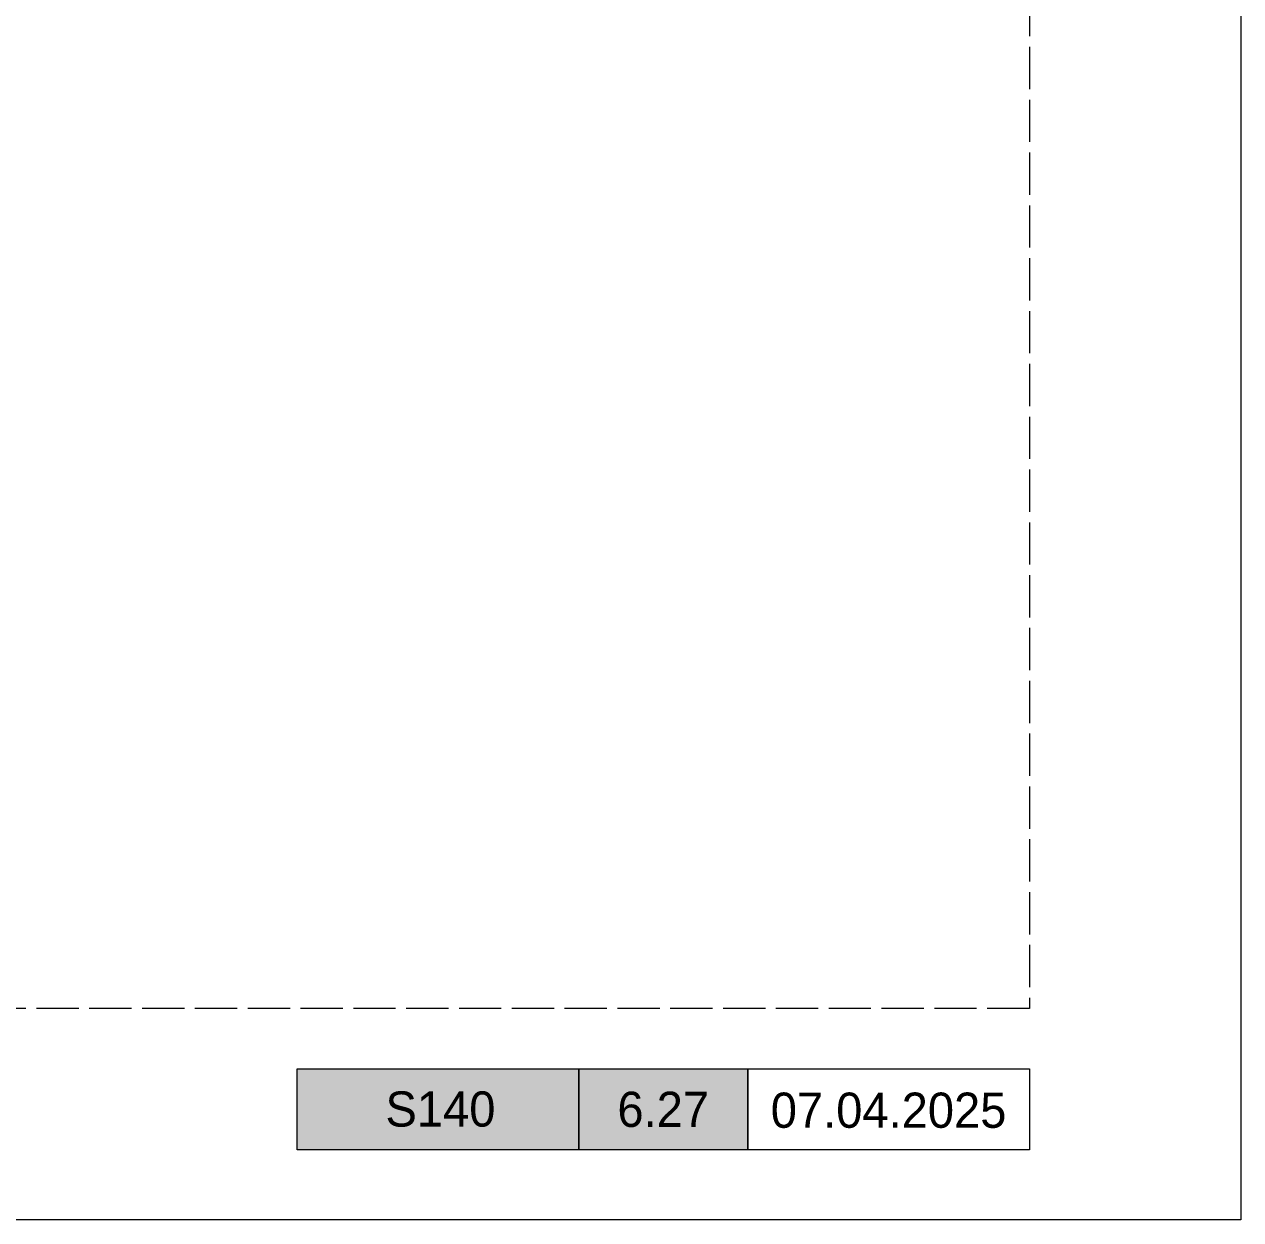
# Model space of a CAD drawing. Header units: millimetres. Extents: x -576 to 4430, y -1196 to 2690.
# Drawn here: x 1683.6 to 1770, y -786 to -701.1 of the extents above; entities that cross this region are included whole.
import ezdxf
from ezdxf.enums import TextEntityAlignment as Align

# ---------------------------------------------------------------- set-up
doc = ezdxf.new("R2010")
doc.units = ezdxf.units.MM
doc.header["$LTSCALE"] = 0.25
doc.header["$MEASUREMENT"] = 0
doc.linetypes.add('ACAD_ISO02W100', pattern=[15, 12, -3])
doc.layers.get('0').update_dxf_attribs({"lineweight": 5})
doc.layers.add('01_External Border', color=150, linetype='Continuous', lineweight=20)
doc.layers.add('01_Text', color=40, linetype='Continuous', lineweight=25)
doc.layers.add('01_Fill Border Grey', color=7, linetype='Continuous', true_color=0x555655)
doc.layers.add('01_Text [White]', color=7, linetype='Continuous', lineweight=25, true_color=0xffffff)
doc.layers.add('02_Block Frame', color=7, linetype='Continuous', lineweight=5, true_color=0xe2001a, plot=False)
doc.styles.add('ALUK Main&Secondary Titles', font='GOTHIC.TTF')
doc.styles.add('Aluk Text', font='GOTHIC.TTF')

# ---------------------------------------------------------------- blocks, each defined once
blk = doc.blocks.new('serie_')
at = {"layer": '01_Text [White]', "color": 7, "true_color": 0xffffff, "insert": (10, -2.872), "char_height": 2.5, "attachment_point": 5, "style": 'ALUK Main&Secondary Titles'}
blk.add_mtext_dynamic_manual_height_columns('S140', width=20, gutter_width=12.5, heights=[0], dxfattribs=at)
blk = doc.blocks.new('PAGE dispari')
at = {"layer": '02_Block Frame'}
blk.add_lwpolyline([(0, 0), (0, 297), (210, 297), (210, 0)], close=True, dxfattribs=at)
at = {"layer": '02_Block Frame', "linetype": 'ACAD_ISO02W100'}
blk.add_lwpolyline([(18, 15), (18, 282), (195, 282), (195, 15)], close=True, dxfattribs=at)

msp = doc.modelspace()

# ---------------------------------------------------------------- hatches: boundary and pattern name
at = {"layer": '01_Fill Border Grey', "ltscale": 0.25}
h = msp.add_hatch(color=256, dxfattribs=at)
h.dxf.hatch_style = 1
h.paths.add_polyline_path([(1735, -781.035), (1703, -781.035), (1703, -775.29), (1735, -775.29)])

# ---------------------------------------------------------------- linework, layer by layer
at = {"layer": '01_External Border'}
for points in [[(1723, -781.035), (1703, -781.035), (1703, -775.29), (1723, -775.29)], [(1735, -781.035), (1723, -781.035), (1723, -775.29), (1735, -775.29)], [(1755, -781.035), (1735, -781.035), (1735, -775.29), (1755, -775.29)]]:
    msp.add_lwpolyline(points, close=True, dxfattribs=at)

# ---------------------------------------------------------------- block references
msp.add_blockref('PAGE dispari', (1560, -786))
at = {"layer": '01_Text [White]', "color": 7, "true_color": 0xffffff}
msp.add_blockref('serie_', (1703.182, -775.29), dxfattribs=at)

# ---------------------------------------------------------------- texts
at = {"layer": '01_Text', "style": 'ALUK Main&Secondary Titles'}
msp.add_attdef('07.04.2025', text='', height=2.5, dxfattribs=at).set_placement((1745, -778.229), align=Align.MIDDLE)
at = {"layer": '01_Text [White]', "color": 7, "ltscale": 0.25, "true_color": 0xffffff, "style": 'Aluk Text'}
msp.add_attdef('6.27', text='', height=2.5, dxfattribs=at).set_placement((1729, -778.165), align=Align.MIDDLE)

doc.saveas('drawing.dxf')
